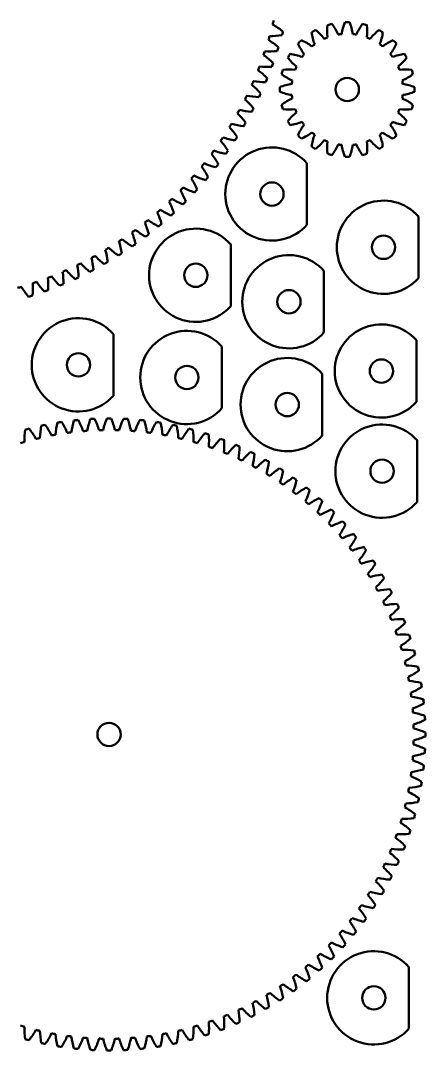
# Model space of a CAD drawing. Header units: inches. Extents: x 0.1 to 23.9, y 0 to 18.
# Drawn here: x 19.45 to 23.78, y 0.21 to 11.25 of the extents above; entities that cross this region are included whole.
import ezdxf

# ---------------------------------------------------------------- set-up
doc = ezdxf.new("R2010")
doc.units = ezdxf.units.IN
doc.header["$MEASUREMENT"] = 0
doc.layers.add('Visible (ANSI)', color=7, linetype='Continuous', lineweight=50)

msp = doc.modelspace()

# ---------------------------------------------------------------- linework, layer by layer
at = {"layer": 'Visible (ANSI)'}
for p, q in [((22.514, 9.062), (22.514, 9.724)), ((23.709, 8.491), (23.709, 9.153)), ((21.698, 8.192), (21.698, 8.853)), ((22.696, 7.907), (22.696, 8.568)), ((20.441, 7.23), (20.441, 7.892)), ((21.603, 7.096), (21.603, 7.757)), ((23.687, 7.164), (23.687, 7.826)), ((22.678, 6.804), (22.678, 7.466)), ((23.694, 6.09), (23.694, 6.752)), ((23.606, 0.443), (23.606, 1.104))]:
    msp.add_line(p, q, dxfattribs=at)
for centre in [(22.946, 10.514), (22.139, 9.393), (23.334, 8.822), (21.323, 8.522), (22.321, 8.238), (20.066, 7.561), (23.312, 7.495), (21.228, 7.426), (22.303, 7.135), (23.319, 6.421), (20.394, 3.598), (23.231, 0.773)]:
    msp.add_circle(centre, 0.125, dxfattribs=at)
for centre, radius, start, end in [((18.334, 12.166), 3.931, 345.9375, 346.5625), ((21.745, 10.488), 0.827, 51.8241, 61.0028), ((23.235, 11.137), 0.504, 172.1476, 187.2269), ((22.946, 10.514), 0.722, 103.125, 106.875), ((22.384, 10.908), 0.504, 22.7731, 37.8524), ((23.386, 11.04), 0.504, 157.1476, 172.2269), ((22.946, 10.514), 0.722, 88.125, 91.875), ((22.505, 11.04), 0.504, 7.7731, 22.8524), ((23.508, 10.908), 0.504, 142.1476, 157.2269), ((22.946, 10.514), 0.722, 73.125, 76.875), ((22.657, 11.137), 0.504, 352.7731, 7.8524), ((18.334, 12.166), 3.931, 343.4375, 344.0625), ((21.669, 10.341), 0.827, 49.3241, 58.5028), ((22.127, 11.914), 0.827, 268.9972, 278.1759), ((18.334, 12.166), 4.056, 344.6875, 345.3125), ((22.946, 10.514), 0.722, 118.125, 121.875), ((23.064, 11.19), 0.504, 187.1476, 202.2269), ((22.301, 10.75), 0.504, 37.7731, 52.8524), ((22.946, 10.514), 0.597, 110.625, 114.375), ((22.946, 10.514), 0.597, 95.625, 99.375), ((22.946, 10.514), 0.597, 80.625, 84.375), ((22.946, 10.514), 0.597, 65.625, 69.375), ((23.591, 10.75), 0.504, 127.1476, 142.2269), ((22.946, 10.514), 0.722, 58.125, 61.875), ((22.827, 11.19), 0.504, 337.7731, 352.8524), ((18.334, 12.166), 4.056, 342.1875, 342.8125), ((22.946, 10.514), 0.722, 133.125, 136.875), ((22.885, 11.198), 0.504, 202.1476, 217.2269), ((22.262, 10.575), 0.504, 52.7731, 67.8524), ((22.946, 10.514), 0.597, 125.625, 129.375), ((22.946, 10.514), 0.597, 50.625, 54.375), ((23.629, 10.575), 0.504, 112.1476, 127.2269), ((23.006, 11.198), 0.504, 322.7731, 337.8524), ((22.946, 10.514), 0.722, 43.125, 46.875), ((18.334, 12.166), 3.931, 340.9375, 341.5625), ((21.586, 10.197), 0.827, 46.8241, 56.0028), ((22.113, 11.749), 0.827, 266.4972, 275.6759), ((22.946, 10.514), 0.722, 148.125, 151.875), ((22.71, 11.159), 0.504, 217.1476, 232.2269), ((22.27, 10.396), 0.504, 67.7731, 82.8524), ((22.946, 10.514), 0.597, 140.625, 144.375), ((22.946, 10.514), 0.597, 35.625, 39.375), ((23.622, 10.396), 0.504, 97.1476, 112.2269), ((23.181, 11.159), 0.504, 307.7731, 322.8524), ((22.946, 10.514), 0.722, 28.125, 31.875), ((18.334, 12.166), 3.931, 338.4375, 339.0625), ((21.497, 10.057), 0.827, 44.3241, 53.5028), ((22.091, 11.584), 0.827, 263.9972, 273.1759), ((18.334, 12.166), 4.056, 339.6875, 340.3125), ((22.946, 10.514), 0.722, 163.125, 166.875), ((22.324, 10.225), 0.504, 82.7731, 97.8524), ((22.946, 10.514), 0.597, 155.625, 159.375), ((22.946, 10.514), 0.597, 20.625, 24.375), ((23.568, 10.225), 0.504, 82.1476, 97.2269), ((22.946, 10.514), 0.722, 13.125, 16.875), ((18.334, 12.166), 3.931, 335.9375, 336.5625), ((22.062, 11.421), 0.827, 261.4972, 270.6759), ((18.334, 12.166), 4.056, 337.1875, 337.8125), ((22.552, 11.076), 0.504, 232.1476, 247.2269), ((22.946, 10.514), 0.597, 170.625, 174.375), ((23.34, 11.076), 0.504, 292.7731, 307.8524), ((22.946, 10.514), 0.597, 5.625, 9.375), ((21.402, 9.921), 0.827, 41.8241, 51.0028), ((22.42, 10.074), 0.504, 97.7731, 112.8524), ((22.946, 10.514), 0.722, 178.125, 181.875), ((23.472, 10.074), 0.504, 67.1476, 82.2269), ((22.946, 10.514), 0.722, 358.125, 1.875), ((18.334, 12.166), 3.931, 333.4375, 334.0625), ((21.301, 9.789), 0.827, 39.3241, 48.5028), ((22.026, 11.259), 0.827, 258.9972, 268.1759), ((18.334, 12.166), 4.056, 334.6875, 335.3125), ((22.42, 10.955), 0.504, 247.1476, 262.2269), ((22.552, 9.952), 0.504, 112.7731, 127.8524), ((22.946, 10.514), 0.597, 185.625, 189.375), ((22.946, 10.514), 0.597, 350.625, 354.375), ((23.34, 9.952), 0.504, 52.1476, 67.2269), ((23.472, 10.955), 0.504, 277.7731, 292.8524), ((18.334, 12.166), 3.931, 330.9375, 331.5625), ((21.983, 11.099), 0.827, 256.4972, 265.6759), ((18.334, 12.166), 4.056, 332.1875, 332.8125), ((22.946, 10.514), 0.722, 193.125, 196.875), ((22.324, 10.804), 0.504, 262.1476, 277.2269), ((22.946, 10.514), 0.597, 200.625, 204.375), ((22.946, 10.514), 0.597, 335.625, 339.375), ((23.568, 10.804), 0.504, 262.7731, 277.8524), ((22.946, 10.514), 0.722, 343.125, 346.875), ((21.195, 9.662), 0.827, 36.8241, 46.0028), ((22.71, 9.87), 0.504, 127.7731, 142.8524), ((22.946, 10.514), 0.722, 208.125, 211.875), ((22.27, 10.633), 0.504, 277.1476, 292.2269), ((22.946, 10.514), 0.597, 215.625, 219.375), ((22.946, 10.514), 0.597, 320.625, 324.375), ((23.622, 10.633), 0.504, 247.7731, 262.8524), ((23.181, 9.87), 0.504, 37.1476, 52.2269), ((22.946, 10.514), 0.722, 328.125, 331.875), ((18.334, 12.166), 3.931, 328.4375, 329.0625), ((21.083, 9.54), 0.827, 34.3241, 43.5028), ((21.933, 10.941), 0.827, 253.9972, 263.1759), ((18.334, 12.166), 4.056, 329.6875, 330.3125), ((22.885, 9.831), 0.504, 142.7731, 157.8524), ((22.262, 10.454), 0.504, 292.1476, 307.2269), ((22.946, 10.514), 0.597, 230.625, 234.375), ((22.946, 10.514), 0.597, 305.625, 309.375), ((23.629, 10.454), 0.504, 232.7731, 247.8524), ((23.006, 9.831), 0.504, 22.1476, 37.2269), ((18.334, 12.166), 3.931, 325.9375, 326.5625), ((20.965, 9.422), 0.827, 31.8241, 41.0028), ((21.876, 10.785), 0.827, 251.4972, 260.6759), ((18.334, 12.166), 4.056, 327.1875, 327.8125), ((22.946, 10.514), 0.722, 223.125, 226.875), ((23.064, 9.838), 0.504, 157.7731, 172.8524), ((22.301, 10.279), 0.504, 307.1476, 322.2269), ((22.946, 10.514), 0.597, 245.625, 249.375), ((23.235, 9.892), 0.504, 172.7731, 187.8524), ((22.946, 10.514), 0.597, 290.625, 294.375), ((22.657, 9.892), 0.504, 352.1476, 7.2269), ((23.591, 10.279), 0.504, 217.7731, 232.8524), ((22.827, 9.838), 0.504, 7.1476, 22.2269), ((22.946, 10.514), 0.722, 313.125, 316.875), ((18.334, 12.166), 3.931, 323.4375, 324.0625), ((21.812, 10.632), 0.827, 248.9972, 258.1759), ((22.139, 9.393), 0.5, 41.4096, 318.5904), ((18.334, 12.166), 4.056, 324.6875, 325.3125), ((22.946, 10.514), 0.722, 238.125, 241.875), ((22.384, 10.12), 0.504, 322.1476, 337.2269), ((22.946, 10.514), 0.597, 260.625, 264.375), ((23.386, 9.988), 0.504, 187.7731, 202.8524), ((22.505, 9.988), 0.504, 337.1476, 352.2269), ((22.946, 10.514), 0.597, 275.625, 279.375), ((23.508, 10.12), 0.504, 202.7731, 217.8524), ((22.946, 10.514), 0.722, 298.125, 301.875), ((18.334, 12.166), 3.931, 320.9375, 321.5625), ((21.742, 10.481), 0.827, 246.4972, 255.6759), ((20.843, 9.31), 0.827, 29.3241, 38.5028), ((22.946, 10.514), 0.722, 253.125, 256.875), ((22.946, 10.514), 0.722, 268.125, 271.875), ((22.946, 10.514), 0.722, 283.125, 286.875), ((20.716, 9.203), 0.827, 26.8241, 36.0028), ((18.334, 12.166), 4.056, 322.1875, 322.8125), ((18.334, 12.166), 3.931, 318.4375, 319.0625), ((20.585, 9.102), 0.827, 24.3241, 33.5028), ((21.665, 10.334), 0.827, 243.9972, 253.1759), ((18.334, 12.166), 4.056, 319.6875, 320.3125), ((18.334, 12.166), 3.931, 315.9375, 316.5625), ((20.449, 9.007), 0.827, 21.8241, 31.0028), ((21.582, 10.191), 0.827, 241.4972, 250.6759), ((18.334, 12.166), 4.056, 317.1875, 317.8125), ((18.334, 12.166), 3.931, 313.4375, 314.0625), ((20.309, 8.917), 0.827, 19.3241, 28.5028), ((21.493, 10.051), 0.827, 238.9972, 248.1759), ((18.334, 12.166), 4.056, 314.6875, 315.3125), ((23.334, 8.822), 0.5, 41.4096, 318.5904), ((18.334, 12.166), 3.931, 310.9375, 311.5625), ((20.166, 8.834), 0.827, 16.8241, 26.0028), ((21.398, 9.915), 0.827, 236.4972, 245.6759), ((18.334, 12.166), 4.056, 312.1875, 312.8125), ((18.334, 12.166), 3.931, 308.4375, 309.0625), ((20.018, 8.758), 0.827, 14.3241, 23.5028), ((21.297, 9.784), 0.827, 233.9972, 243.1759), ((18.334, 12.166), 4.056, 309.6875, 310.3125), ((18.334, 12.166), 3.931, 305.9375, 306.5625), ((19.868, 8.687), 0.827, 11.8241, 21.0028), ((21.19, 9.657), 0.827, 231.4972, 240.6759), ((18.334, 12.166), 4.056, 307.1875, 307.8125), ((21.323, 8.522), 0.5, 41.4096, 318.5904), ((18.334, 12.166), 3.931, 303.4375, 304.0625), ((19.715, 8.624), 0.827, 9.3241, 18.5028), ((21.078, 9.534), 0.827, 228.9972, 238.1759), ((18.334, 12.166), 4.056, 304.6875, 305.3125), ((18.334, 12.166), 3.931, 298.4375, 299.0625), ((20.838, 9.305), 0.827, 223.9972, 233.1759), ((18.334, 12.166), 3.931, 300.9375, 301.5625), ((19.559, 8.567), 0.827, 6.8241, 16.0028), ((20.96, 9.417), 0.827, 226.4972, 235.6759), ((18.334, 12.166), 4.056, 302.1875, 302.8125), ((22.321, 8.238), 0.5, 41.4096, 318.5904), ((18.334, 12.166), 3.931, 295.9375, 296.5625), ((19.241, 8.474), 0.827, 1.8241, 11.0028), ((20.711, 9.199), 0.827, 221.4972, 230.6759), ((19.401, 8.517), 0.827, 4.3241, 13.5028), ((18.334, 12.166), 4.056, 299.6875, 300.3125), ((18.334, 12.166), 3.931, 290.9375, 291.5625), ((20.443, 9.003), 0.827, 216.4972, 225.6759), ((18.334, 12.166), 3.931, 293.4375, 294.0625), ((19.079, 8.438), 0.827, 359.3241, 8.5028), ((20.579, 9.098), 0.827, 218.9972, 228.1759), ((18.334, 12.166), 4.056, 297.1875, 297.8125), ((18.334, 12.166), 3.931, 285.9375, 286.5625), ((20.159, 8.831), 0.827, 211.4972, 220.6759), ((18.751, 8.387), 0.827, 354.3241, 3.5028), ((18.334, 12.166), 3.931, 288.4375, 289.0625), ((20.303, 8.914), 0.827, 213.9972, 223.1759), ((18.915, 8.409), 0.827, 356.8241, 6.0028), ((18.334, 12.166), 4.056, 292.1875, 292.8125), ((18.334, 12.166), 4.056, 294.6875, 295.3125), ((18.334, 12.166), 4.056, 287.1875, 287.8125), ((18.334, 12.166), 4.056, 289.6875, 290.3125), ((20.066, 7.561), 0.5, 41.4096, 318.5904), ((23.312, 7.495), 0.5, 41.4096, 318.5904), ((21.228, 7.426), 0.5, 41.4096, 318.5904), ((22.303, 7.135), 0.5, 41.4096, 318.5904), ((20.788, 6.728), 0.806, 162.8372, 172.2519), ((20.394, 3.598), 3.389, 95.625, 96.375), ((19.358, 6.578), 0.806, 19.7481, 29.1628), ((20.952, 6.703), 0.806, 159.8372, 169.2519), ((20.394, 3.598), 3.389, 92.625, 93.375), ((19.515, 6.628), 0.806, 16.7481, 26.1628), ((21.113, 6.67), 0.806, 156.8372, 166.2519), ((20.394, 3.598), 3.389, 89.625, 90.375), ((19.675, 6.67), 0.806, 13.7481, 23.1628), ((21.273, 6.628), 0.806, 153.8372, 163.2519), ((20.394, 3.598), 3.389, 86.625, 87.375), ((19.837, 6.703), 0.806, 10.7481, 20.1628), ((21.43, 6.578), 0.806, 150.8372, 160.2519), ((20.394, 3.598), 3.389, 83.625, 84.375), ((20, 6.728), 0.806, 7.7481, 17.1628), ((20.294, 6.751), 0.806, 171.8372, 181.2519), ((20.394, 3.598), 3.389, 104.625, 105.375), ((18.904, 6.379), 0.806, 28.7481, 38.1628), ((20.459, 6.752), 0.806, 168.8372, 178.2519), ((20.394, 3.598), 3.389, 101.625, 102.375), ((19.052, 6.453), 0.806, 25.7481, 35.1628), ((20.624, 6.745), 0.806, 165.8372, 175.2519), ((20.394, 3.598), 3.389, 98.625, 99.375), ((19.203, 6.52), 0.806, 22.7481, 32.1628), ((20.394, 3.598), 3.264, 94.125, 94.875), ((20.394, 3.598), 3.264, 91.125, 91.875), ((20.394, 3.598), 3.264, 88.125, 88.875), ((20.394, 3.598), 3.264, 85.125, 85.875), ((21.585, 6.52), 0.806, 147.8372, 157.2519), ((20.394, 3.598), 3.389, 80.625, 81.375), ((20.164, 6.745), 0.806, 4.7481, 14.1628), ((21.736, 6.453), 0.806, 144.8372, 154.2519), ((20.394, 3.598), 3.389, 77.625, 78.375), ((20.329, 6.752), 0.806, 1.7481, 11.1628), ((21.884, 6.379), 0.806, 141.8372, 151.2519), ((20.394, 3.598), 3.389, 74.625, 75.375), ((20.494, 6.751), 0.806, 358.7481, 8.1628), ((23.319, 6.421), 0.5, 41.4096, 318.5904), ((20.394, 3.598), 3.264, 103.125, 103.875), ((20.394, 3.598), 3.264, 100.125, 100.875), ((20.394, 3.598), 3.264, 97.125, 97.875), ((20.394, 3.598), 3.264, 82.125, 82.875), ((20.394, 3.598), 3.264, 79.125, 79.875), ((20.394, 3.598), 3.264, 76.125, 76.875), ((22.027, 6.297), 0.806, 138.8372, 148.2519), ((20.394, 3.598), 3.389, 71.625, 72.375), ((20.659, 6.742), 0.806, 355.7481, 5.1628), ((22.166, 6.208), 0.806, 135.8372, 145.2519), ((20.394, 3.598), 3.389, 68.625, 69.375), ((20.823, 6.724), 0.806, 352.7481, 2.1628), ((20.394, 3.598), 3.264, 106.125, 106.875), ((20.394, 3.598), 3.264, 73.125, 73.875), ((20.394, 3.598), 3.264, 70.125, 70.875), ((22.3, 6.112), 0.806, 132.8372, 142.2519), ((20.394, 3.598), 3.389, 65.625, 66.375), ((20.986, 6.697), 0.806, 349.7481, 359.1628), ((22.429, 6.009), 0.806, 129.8372, 139.2519), ((20.394, 3.598), 3.389, 62.625, 63.375), ((20.394, 3.598), 3.264, 67.125, 67.875), ((20.394, 3.598), 3.264, 64.125, 64.875), ((21.148, 6.662), 0.806, 346.7481, 356.1628), ((22.553, 5.899), 0.806, 126.8372, 136.2519), ((20.394, 3.598), 3.389, 59.625, 60.375), ((21.307, 6.618), 0.806, 343.7481, 353.1628), ((20.394, 3.598), 3.264, 61.125, 61.875), ((22.67, 5.783), 0.806, 123.8372, 133.2519), ((20.394, 3.598), 3.389, 56.625, 57.375), ((21.464, 6.566), 0.806, 340.7481, 350.1628), ((20.394, 3.598), 3.264, 58.125, 58.875), ((20.394, 3.598), 3.264, 55.125, 55.875), ((22.781, 5.661), 0.806, 120.8372, 130.2519), ((21.618, 6.506), 0.806, 337.7481, 347.1628), ((20.394, 3.598), 3.389, 53.625, 54.375), ((20.394, 3.598), 3.264, 52.125, 52.875), ((22.886, 5.533), 0.806, 117.8372, 127.2519), ((21.768, 6.438), 0.806, 334.7481, 344.1628), ((20.394, 3.598), 3.389, 50.625, 51.375), ((20.394, 3.598), 3.264, 49.125, 49.875), ((22.984, 5.4), 0.806, 114.8372, 124.2519), ((21.915, 6.362), 0.806, 331.7481, 341.1628), ((20.394, 3.598), 3.389, 47.625, 48.375), ((20.394, 3.598), 3.264, 46.125, 46.875), ((23.075, 5.262), 0.806, 111.8372, 121.2519), ((22.057, 6.279), 0.806, 328.7481, 338.1628), ((20.394, 3.598), 3.389, 44.625, 45.375), ((20.394, 3.598), 3.264, 43.125, 43.875), ((23.158, 5.119), 0.806, 108.8372, 118.2519), ((20.394, 3.598), 3.389, 41.625, 42.375), ((22.195, 6.188), 0.806, 325.7481, 335.1628), ((23.234, 4.972), 0.806, 105.8372, 115.2519), ((20.394, 3.598), 3.389, 38.625, 39.375), ((20.394, 3.598), 3.264, 40.125, 40.875), ((22.329, 6.09), 0.806, 322.7481, 332.1628), ((20.394, 3.598), 3.264, 37.125, 37.875), ((23.302, 4.822), 0.806, 102.8372, 112.2519), ((22.456, 5.986), 0.806, 319.7481, 329.1628), ((20.394, 3.598), 3.389, 35.625, 36.375), ((20.394, 3.598), 3.264, 34.125, 34.875), ((23.362, 4.668), 0.806, 99.8372, 109.2519), ((22.578, 5.874), 0.806, 316.7481, 326.1628), ((20.394, 3.598), 3.389, 32.625, 33.375), ((20.394, 3.598), 3.264, 31.125, 31.875), ((23.414, 4.511), 0.806, 96.8372, 106.2519), ((20.394, 3.598), 3.389, 29.625, 30.375), ((22.695, 5.757), 0.806, 313.7481, 323.1628), ((20.394, 3.598), 3.264, 28.125, 28.875), ((23.457, 4.352), 0.806, 93.8372, 103.2519), ((22.804, 5.634), 0.806, 310.7481, 320.1628), ((20.394, 3.598), 3.389, 26.625, 27.375), ((20.394, 3.598), 3.264, 25.125, 25.875), ((23.493, 4.191), 0.806, 90.8372, 100.2519), ((20.394, 3.598), 3.389, 23.625, 24.375), ((22.908, 5.505), 0.806, 307.7481, 317.1628), ((20.394, 3.598), 3.264, 22.125, 22.875), ((23.519, 4.028), 0.806, 87.8372, 97.2519), ((23.004, 5.371), 0.806, 304.7481, 314.1628), ((20.394, 3.598), 3.389, 20.625, 21.375), ((20.394, 3.598), 3.264, 19.125, 19.875), ((23.538, 3.863), 0.806, 84.8372, 94.2519), ((20.394, 3.598), 3.389, 17.625, 18.375), ((23.093, 5.232), 0.806, 301.7481, 311.1628), ((20.394, 3.598), 3.264, 16.125, 16.875), ((23.547, 3.699), 0.806, 81.8372, 91.2519), ((23.175, 5.088), 0.806, 298.7481, 308.1628), ((20.394, 3.598), 3.389, 14.625, 15.375), ((20.394, 3.598), 3.264, 13.125, 13.875), ((23.548, 3.533), 0.806, 78.8372, 88.2519), ((20.394, 3.598), 3.389, 11.625, 12.375), ((23.249, 4.941), 0.806, 295.7481, 305.1628), ((20.394, 3.598), 3.264, 10.125, 10.875), ((23.54, 3.368), 0.806, 75.8372, 85.2519), ((23.315, 4.789), 0.806, 292.7481, 302.1628), ((20.394, 3.598), 3.389, 8.625, 9.375), ((20.394, 3.598), 3.264, 7.125, 7.875), ((23.524, 3.204), 0.806, 72.8372, 82.2519), ((23.374, 4.635), 0.806, 289.7481, 299.1628), ((20.394, 3.598), 3.264, 4.125, 4.875), ((20.394, 3.598), 3.389, 5.625, 6.375), ((23.499, 3.041), 0.806, 69.8372, 79.2519), ((20.394, 3.598), 3.389, 2.625, 3.375), ((23.424, 4.477), 0.806, 286.7481, 296.1628), ((20.394, 3.598), 3.264, 1.125, 1.875), ((23.466, 2.879), 0.806, 66.8372, 76.2519), ((20.394, 3.598), 3.264, 358.125, 358.875), ((23.466, 4.318), 0.806, 283.7481, 293.1628), ((20.394, 3.598), 3.389, 359.625, 0.375), ((23.424, 2.719), 0.806, 63.8372, 73.2519), ((20.394, 3.598), 3.389, 356.625, 357.375), ((20.394, 3.598), 3.264, 355.125, 355.875), ((23.374, 2.562), 0.806, 60.8372, 70.2519), ((23.499, 4.156), 0.806, 280.7481, 290.1628), ((23.524, 3.993), 0.806, 277.7481, 287.1628), ((20.394, 3.598), 3.389, 353.625, 354.375), ((20.394, 3.598), 3.264, 352.125, 352.875), ((23.315, 2.407), 0.806, 57.8372, 67.2519), ((20.394, 3.598), 3.264, 349.125, 349.875), ((23.249, 2.256), 0.806, 54.8372, 64.2519), ((23.54, 3.828), 0.806, 274.7481, 284.1628), ((20.394, 3.598), 3.389, 350.625, 351.375), ((23.548, 3.663), 0.806, 271.7481, 281.1628), ((20.394, 3.598), 3.389, 347.625, 348.375), ((20.394, 3.598), 3.264, 346.125, 346.875), ((23.175, 2.109), 0.806, 51.8372, 61.2519), ((20.394, 3.598), 3.264, 343.125, 343.875), ((23.093, 1.965), 0.806, 48.8372, 58.2519), ((23.547, 3.498), 0.806, 268.7481, 278.1628), ((20.394, 3.598), 3.389, 344.625, 345.375), ((20.394, 3.598), 3.389, 341.625, 342.375), ((20.394, 3.598), 3.264, 340.125, 340.875), ((23.004, 1.826), 0.806, 45.8372, 55.2519), ((23.538, 3.333), 0.806, 265.7481, 275.1628), ((20.394, 3.598), 3.264, 337.125, 337.875), ((22.908, 1.692), 0.806, 42.8372, 52.2519), ((23.519, 3.169), 0.806, 262.7481, 272.1628), ((20.394, 3.598), 3.389, 338.625, 339.375), ((20.394, 3.598), 3.264, 334.125, 334.875), ((23.493, 3.006), 0.806, 259.7481, 269.1628), ((20.394, 3.598), 3.389, 335.625, 336.375), ((22.804, 1.563), 0.806, 39.8372, 49.2519), ((20.394, 3.598), 3.264, 331.125, 331.875), ((22.695, 1.44), 0.806, 36.8372, 46.2519), ((23.457, 2.845), 0.806, 256.7481, 266.1628), ((20.394, 3.598), 3.389, 332.625, 333.375), ((20.394, 3.598), 3.264, 328.125, 328.875), ((23.414, 2.685), 0.806, 253.7481, 263.1628), ((20.394, 3.598), 3.389, 329.625, 330.375), ((20.394, 3.598), 3.264, 325.125, 325.875), ((23.362, 2.529), 0.806, 250.7481, 260.1628), ((22.578, 1.322), 0.806, 33.8372, 43.2519), ((20.394, 3.598), 3.389, 326.625, 327.375), ((22.456, 1.211), 0.806, 30.8372, 40.2519), ((20.394, 3.598), 3.264, 322.125, 322.875), ((22.329, 1.106), 0.806, 27.8372, 37.2519), ((23.302, 2.375), 0.806, 247.7481, 257.1628), ((20.394, 3.598), 3.389, 323.625, 324.375), ((20.394, 3.598), 3.264, 319.125, 319.875), ((22.195, 1.009), 0.806, 24.8372, 34.2519), ((23.234, 2.224), 0.806, 244.7481, 254.1628), ((20.394, 3.598), 3.389, 320.625, 321.375), ((20.394, 3.598), 3.264, 316.125, 316.875), ((22.057, 0.918), 0.806, 21.8372, 31.2519), ((23.158, 2.078), 0.806, 241.7481, 251.1628), ((20.394, 3.598), 3.389, 317.625, 318.375), ((20.394, 3.598), 3.264, 313.125, 313.875), ((21.915, 0.834), 0.806, 18.8372, 28.2519), ((23.075, 1.935), 0.806, 238.7481, 248.1628), ((23.231, 0.773), 0.5, 41.4096, 318.5904), ((20.394, 3.598), 3.389, 314.625, 315.375), ((20.394, 3.598), 3.264, 310.125, 310.875), ((22.984, 1.797), 0.806, 235.7481, 245.1628), ((20.394, 3.598), 3.264, 307.125, 307.875), ((21.618, 0.691), 0.806, 12.8372, 22.2519), ((22.886, 1.664), 0.806, 232.7481, 242.1628), ((21.768, 0.759), 0.806, 15.8372, 25.2519), ((20.394, 3.598), 3.389, 311.625, 312.375), ((20.394, 3.598), 3.264, 304.125, 304.875), ((21.464, 0.631), 0.806, 9.8372, 19.2519), ((22.781, 1.536), 0.806, 229.7481, 239.1628), ((20.394, 3.598), 3.389, 308.625, 309.375), ((20.394, 3.598), 3.264, 301.125, 301.875), ((21.307, 0.579), 0.806, 6.8372, 16.2519), ((22.67, 1.414), 0.806, 226.7481, 236.1628), ((20.394, 3.598), 3.389, 305.625, 306.375), ((20.394, 3.598), 3.264, 298.125, 298.875), ((21.148, 0.535), 0.806, 3.8372, 13.2519), ((22.553, 1.298), 0.806, 223.7481, 233.1628), ((20.394, 3.598), 3.389, 299.625, 300.375), ((20.394, 3.598), 3.389, 302.625, 303.375), ((20.394, 3.598), 3.264, 292.125, 292.875), ((20.823, 0.473), 0.806, 357.8372, 7.2519), ((22.3, 1.085), 0.806, 217.7481, 227.1628), ((20.394, 3.598), 3.264, 295.125, 295.875), ((20.986, 0.5), 0.806, 0.8372, 10.2519), ((22.429, 1.188), 0.806, 220.7481, 230.1628), ((20.394, 3.598), 3.389, 296.625, 297.375), ((20.394, 3.598), 3.264, 253.125, 253.875), ((20.294, 0.445), 0.806, 178.7481, 188.1628), ((20.494, 0.445), 0.806, 351.8372, 1.2519), ((20.394, 3.598), 3.264, 286.125, 286.875), ((22.027, 0.899), 0.806, 211.7481, 221.1628), ((20.659, 0.455), 0.806, 354.8372, 4.2519), ((20.394, 3.598), 3.264, 289.125, 289.875), ((22.166, 0.989), 0.806, 214.7481, 224.1628), ((20.394, 3.598), 3.389, 290.625, 291.375), ((20.394, 3.598), 3.389, 293.625, 294.375), ((18.904, 0.818), 0.806, 321.8372, 331.2519), ((20.394, 3.598), 3.264, 256.125, 256.875), ((20.459, 0.444), 0.806, 181.7481, 191.1628), ((19.052, 0.743), 0.806, 324.8372, 334.2519), ((20.394, 3.598), 3.264, 259.125, 259.875), ((20.624, 0.452), 0.806, 184.7481, 194.1628), ((19.203, 0.677), 0.806, 327.8372, 337.2519), ((20.394, 3.598), 3.264, 262.125, 262.875), ((20.788, 0.468), 0.806, 187.7481, 197.1628), ((19.358, 0.619), 0.806, 330.8372, 340.2519), ((20.394, 3.598), 3.264, 265.125, 265.875), ((20.952, 0.493), 0.806, 190.7481, 200.1628), ((19.515, 0.569), 0.806, 333.8372, 343.2519), ((20.394, 3.598), 3.264, 268.125, 268.875), ((21.113, 0.527), 0.806, 193.7481, 203.1628), ((19.675, 0.527), 0.806, 336.8372, 346.2519), ((20.394, 3.598), 3.264, 271.125, 271.875), ((21.273, 0.569), 0.806, 196.7481, 206.1628), ((19.837, 0.493), 0.806, 339.8372, 349.2519), ((20.394, 3.598), 3.264, 274.125, 274.875), ((21.43, 0.619), 0.806, 199.7481, 209.1628), ((20, 0.468), 0.806, 342.8372, 352.2519), ((20.394, 3.598), 3.264, 277.125, 277.875), ((21.585, 0.677), 0.806, 202.7481, 212.1628), ((20.164, 0.452), 0.806, 345.8372, 355.2519), ((20.394, 3.598), 3.264, 280.125, 280.875), ((21.736, 0.743), 0.806, 205.7481, 215.1628), ((20.329, 0.444), 0.806, 348.8372, 358.2519), ((20.394, 3.598), 3.264, 283.125, 283.875), ((21.884, 0.818), 0.806, 208.7481, 218.1628), ((20.394, 3.598), 3.389, 287.625, 288.375), ((20.394, 3.598), 3.389, 254.625, 255.375), ((20.394, 3.598), 3.389, 257.625, 258.375), ((20.394, 3.598), 3.389, 260.625, 261.375), ((20.394, 3.598), 3.389, 263.625, 264.375), ((20.394, 3.598), 3.389, 275.625, 276.375), ((20.394, 3.598), 3.389, 278.625, 279.375), ((20.394, 3.598), 3.389, 281.625, 282.375), ((20.394, 3.598), 3.389, 284.625, 285.375), ((20.394, 3.598), 3.389, 266.625, 267.375), ((20.394, 3.598), 3.389, 269.625, 270.375), ((20.394, 3.598), 3.389, 272.625, 273.375)]:
    msp.add_arc(centre, radius, start, end, dxfattribs=at)

doc.saveas('drawing.dxf')
